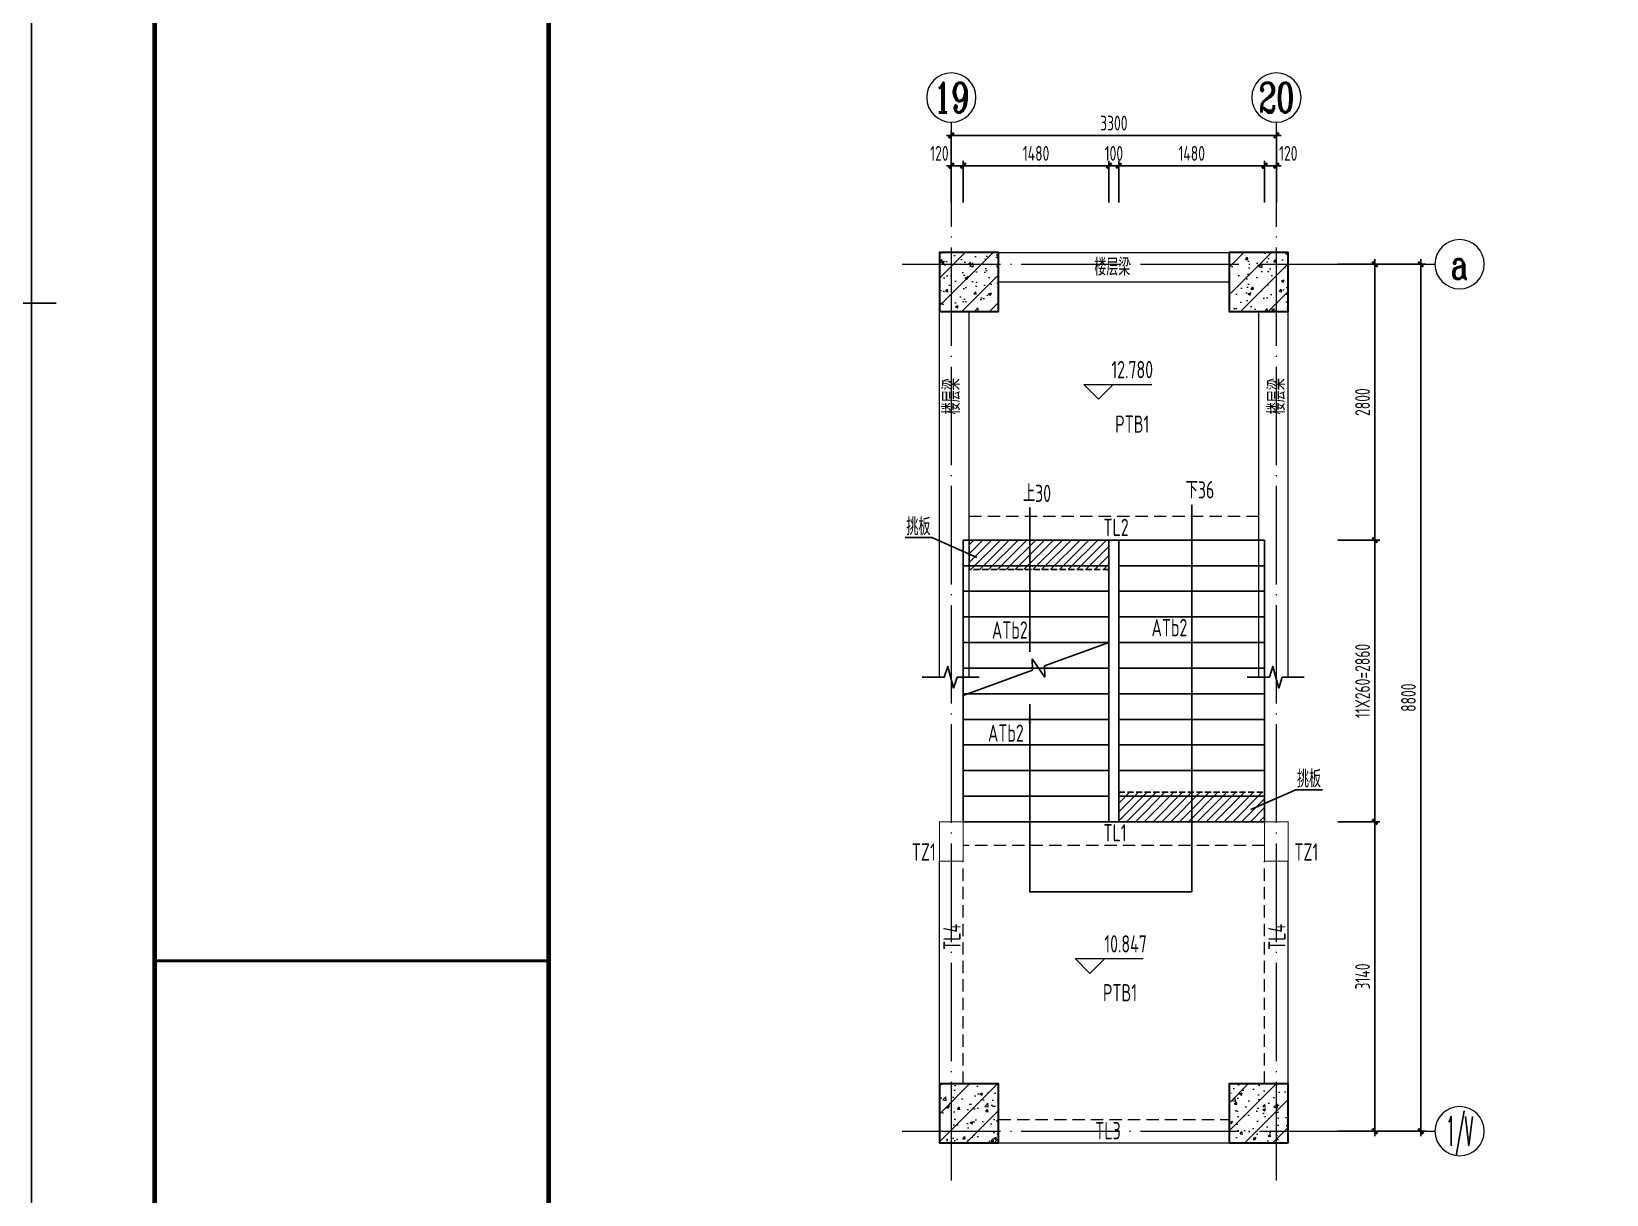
# Model space of a CAD drawing. Extents: x 56246 to 893198, y -950445 to -423535.
# Drawn here: x 308863 to 324852, y -490226 to -478421 of the extents above; entities that cross this region are included whole.
import ezdxf
from ezdxf.enums import TextEntityAlignment as Align

# ---------------------------------------------------------------- set-up
doc = ezdxf.new("R2010")
doc.units = 0
doc.header["$LTSCALE"] = 500
for name, pattern in [('CONTINOUS', [0]), ('DASH', [0.35, 0.25, -0.1]), ('DOTE', [2.42, 2, -0.2, 0.02, -0.2]), ('HIDDEN', [0.375, 0.25, -0.125])]:
    doc.linetypes.add(name, pattern=pattern)
for name, color, linetype, lineweight in [('0S-板-上层柱线', 6, 'Continuous', 18), ('0S-柱-线', 50, 'Continuous', 30), ('0S-梁-不可见', 4, 'HIDDEN', 18), ('0S-梁-线', 5, 'Continuous', 18), ('0S-楼梯-文字', 4, 'Continuous', 20), ('0S-轴线', 1, 'DOTE', 13), ('0S-轴线尺寸', 6, 'CONTINOUS', 18), ('0S-轴线编号', 6, 'CONTINOUS', 18), ('上层柱线', 6, 'Continuous', 18)]:
    doc.layers.add(name, color=color, linetype=linetype, lineweight=lineweight)
for name, color, linetype in [('PUB_DIM', 3, 'Continuous'), ('STAIR', 4, 'Continuous'), ('T-TK', 157, 'Continuous'), ('TEXT_LT', 90, 'Continuous'), ('THIN', 7, 'Continuous'), ('照明平面标注层', 111, 'Continuous')]:
    doc.layers.add(name, color=color, linetype=linetype)
doc.styles.add('TSSD_Axis', font='complex.shx', dxfattribs={"width": 0.7, "bigfont": 'hztxt.shx'})
doc.styles.add('TSSD_DIMENSION', font='tssdeng.shx', dxfattribs={"width": 0.7, "bigfont": 'Hztxt.shx'})
doc.styles.add('TSSD_Rein', font='Tssdeng.shx', dxfattribs={"width": 0.7, "bigfont": 'hztxt.shx'})
doc.dimstyles.new('TSSD_50_50', dxfattribs={"dimtxt": 150, "dimasz": 50, "dimexe": 50, "dimexo": 125, "dimgap": 50, "dimtad": 1, "dimdec": 0, "dimzin": 0, "dimdsep": 46, "dimtxsty": 'TSSD_DIMENSION', "dimblk": 'ARCHTICK', "dimblk1": 'ARCHTICK', "dimblk2": 'ARCHTICK', "dimcen": 0, "dimdle": 50, "dimclrt": 7, "dimadec": 0, "dimazin": 0, "dimtfac": 1, "dimtdec": 0, "dimtix": 1, "dimtmove": 2, "dimatfit": 3, "dimfxl": 1, "dimtolj": 1, "dimtzin": 0, "dimarcsym": 0})
pattern_1 = [(45, (-131339.5, -38258.82), (-141.421356, 141.421356), []), (50, (-131339.5, -38258.82), (286.90407, -25.10085), [30, -330]), (355, (-131339.5, -38258.82), (-55.50053, 300.87685), [24, -264]), (100.4514, (-131315.6, -38260.9), (231.40375, 275.77582), [25.49608, -280.45684]), (46.1842, (-131339.5, -38178.82), (426.89642, -66.2076), [45, -495]), (96.6356, (-131303.93, -38184.34), (373.86508, 389.64715), [38.24412, -420.6852]), (351.1842, (-131339.5, -38178.8), (373.86478, 389.64744), [36, -396]), (21, (-131299.5, -38198.82), (238.76282, -161.04756), [30, -330]), (326, (-131299.5, -38198.82), (97.32613, 290.06002), [24, -264]), (71.4514, (-131279.6, -38212.24), (336.08905, 129.0122), [25.49608, -280.45684]), (37.5, (-131339.51, -38258.82), (4.863942, 133.157542), [2, -260.8, 2, -268, 2, -265]), (7.5, (-131339.51, -38258.82), (105.227815, 157.764685), [2, -152.8, 2, -254.8, 2, -101]), (327.5, (-131428.71, -38258.82), (213.528974, -9.021949), [2, -100, 2, -312, 2, -414]), (317.5, (-131468.7, -38258.82), (233.27447, 40.041993), [2, -130, 2, -207.2, 2, -294])]

# ---------------------------------------------------------------- blocks, each defined once
blk = doc.blocks.new('A0-DWF')
at = {"layer": 'T-TK'}
for p, q in [((0, -84100), (0, 0)), ((118900, -84100), (118900, 0)), ((500, -42050), (0, -42050)), ((118900, -42050), (118400, -42050))]:
    blk.add_line(p, q, dxfattribs=at)
for points, const_width in [([(2500, -83100), (117900, -83100), (117900, -1000), (2500, -1000)], 100), ([(10500, -83100), (2500, -83100), (2500, -21700), (10500, -21700)], 100), ([(2500, -83100), (10500, -83100), (10500, -55400), (2500, -55400)], 60)]:
    blk.add_lwpolyline(points, close=True, dxfattribs=dict(at, const_width=const_width))
blk = doc.blocks.new('ts_axno')
at = {"color": 0, "linetype": 'ByBlock', "lineweight": -2}
blk.add_circle((0, 0), 0.5, dxfattribs=at)
at = {"color": 0, "linetype": 'ByBlock', "lineweight": -2, "style": 'TSSD_Axis', "width": 0.7}
blk.add_attdef('A', text='', height=0.6, dxfattribs=at).set_placement((0, 0), align=Align.MIDDLE_CENTER)
blk = doc.blocks.new('_ArchTick')
at = {"color": 0, "linetype": 'ByBlock', "const_width": 0.5}
blk.add_lwpolyline([(-0.53, -0.53), (0.53, 0.53)], dxfattribs=at)
blk = doc.blocks.new('*D524')
at = {"layer": '0S-轴线尺寸', "color": 0, "lineweight": -2, "transparency": 16777216}
for p, q in [((318151, -479476), (321551, -479476)), ((318201, -480158), (318201, -479426)), ((321501, -480158), (321501, -479426))]:
    blk.add_line(p, q, dxfattribs=at)
at = {"layer": 'Defpoints', "color": 0, "transparency": 16777216}
for p in [(321501, -479476), (318201, -480283), (321501, -480283)]:
    blk.add_point(p, dxfattribs=at)
at = {"layer": '0S-轴线尺寸', "color": 0, "lineweight": -2, "transparency": 16777216, "xscale": 50, "yscale": 50, "zscale": 50, "rotation": 180}
blk.add_blockref('_ArchTick', (318201, -479476), dxfattribs=at)
at = {"layer": '0S-轴线尺寸', "color": 0, "lineweight": -2, "transparency": 16777216, "xscale": 50, "yscale": 50, "zscale": 50}
blk.add_blockref('_ArchTick', (321501, -479476), dxfattribs=at)
at = {"layer": '0S-轴线尺寸', "color": 7, "transparency": 16777216, "insert": (319851, -479351), "char_height": 150, "attachment_point": 5, "style": 'TSSD_DIMENSION'}
blk.add_mtext('\\A1;3300', dxfattribs=at)
blk = doc.blocks.new('*D525')
at = {"layer": '0S-轴线尺寸', "color": 0, "lineweight": -2, "transparency": 16777216}
for p, q in [((322126, -480783), (323017, -480783)), ((322967, -489633), (322967, -480733)), ((322126, -489583), (323017, -489583))]:
    blk.add_line(p, q, dxfattribs=at)
at = {"layer": 'Defpoints', "color": 0, "transparency": 16777216}
for p in [(322001, -480783), (322967, -480783), (322001, -489583)]:
    blk.add_point(p, dxfattribs=at)
at = {"layer": '0S-轴线尺寸', "color": 0, "lineweight": -2, "transparency": 16777216, "xscale": 50, "yscale": 50, "zscale": 50}
for p, rotation in [((322967, -480783), 90), ((322967, -489583), 270)]:
    blk.add_blockref('_ArchTick', p, dxfattribs=dict(at, rotation=rotation))
at = {"layer": '0S-轴线尺寸', "color": 7, "transparency": 16777216, "insert": (322842, -485183), "char_height": 150, "attachment_point": 5, "rotation": 90, "style": 'TSSD_DIMENSION'}
blk.add_mtext('\\A1;8800', dxfattribs=at)
blk = doc.blocks.new('*D526')
at = {"layer": '0S-轴线尺寸', "color": 0, "lineweight": -2, "transparency": 16777216}
for p, q in [((319851.39777, -479783.27332), (318271.39777, -479783.27332)), ((318321.39777, -480158.27332), (318321.39777, -479733.27332)), ((319801.39777, -480158.27332), (319801.39777, -479733.27332))]:
    blk.add_line(p, q, dxfattribs=at)
at = {"layer": 'Defpoints', "color": 0, "transparency": 16777216}
for p in [(318321.39777, -479783.27332), (318321.39777, -480283.27332), (319801.39777, -480283.27332)]:
    blk.add_point(p, dxfattribs=at)
at = {"layer": '0S-轴线尺寸', "color": 0, "lineweight": -2, "transparency": 16777216, "xscale": 50, "yscale": 50, "zscale": 50, "rotation": 180}
blk.add_blockref('_ArchTick', (318321.39777, -479783.27332), dxfattribs=at)
at = {"layer": '0S-轴线尺寸', "color": 0, "lineweight": -2, "transparency": 16777216, "xscale": 50, "yscale": 50, "zscale": 50}
blk.add_blockref('_ArchTick', (319801.39777, -479783.27332), dxfattribs=at)
at = {"layer": '0S-轴线尺寸', "color": 7, "transparency": 16777216, "insert": (319061.39777, -479658.27332), "char_height": 150, "attachment_point": 5, "style": 'TSSD_DIMENSION'}
blk.add_mtext('\\A1;1480', dxfattribs=at)
blk = doc.blocks.new('*D527')
at = {"layer": '0S-轴线尺寸', "color": 0, "lineweight": -2, "transparency": 16777216}
for p, q in [((318371, -479783), (318151, -479783)), ((318201, -480158), (318201, -479733)), ((318321, -480158), (318321, -479733))]:
    blk.add_line(p, q, dxfattribs=at)
at = {"layer": 'Defpoints', "color": 0, "transparency": 16777216}
for p in [(318201, -479783), (318201, -480283), (318321, -480283)]:
    blk.add_point(p, dxfattribs=at)
at = {"layer": '0S-轴线尺寸', "color": 0, "lineweight": -2, "transparency": 16777216, "xscale": 50, "yscale": 50, "zscale": 50, "rotation": 180}
blk.add_blockref('_ArchTick', (318201, -479783), dxfattribs=at)
at = {"layer": '0S-轴线尺寸', "color": 0, "lineweight": -2, "transparency": 16777216, "xscale": 50, "yscale": 50, "zscale": 50}
blk.add_blockref('_ArchTick', (318321, -479783), dxfattribs=at)
at = {"layer": '0S-轴线尺寸', "color": 7, "transparency": 16777216, "insert": (318080, -479658), "char_height": 150, "attachment_point": 5, "style": 'TSSD_DIMENSION'}
blk.add_mtext('\\A1;120', dxfattribs=at)
blk = doc.blocks.new('_ARROW')
blk.add_solid([(0, 0), (-1, 0.1), (-1, -0.1)])
blk = doc.blocks.new('*D528')
at = {"layer": '0S-轴线尺寸', "color": 0, "lineweight": -2, "transparency": 16777216}
for p, q in [((322126.39777, -480783.27332), (322551.39777, -480783.27332)), ((322501.39777, -480733.27332), (322501.39777, -483633.27332)), ((322126.39777, -483583.27332), (322551.39777, -483583.27332))]:
    blk.add_line(p, q, dxfattribs=at)
at = {"layer": 'Defpoints', "color": 0, "transparency": 16777216}
for p in [(322001.39777, -480783.27332), (322001.39777, -483583.27332), (322501.39777, -483583.27332)]:
    blk.add_point(p, dxfattribs=at)
at = {"layer": '0S-轴线尺寸', "color": 0, "lineweight": -2, "transparency": 16777216, "xscale": 50, "yscale": 50, "zscale": 50}
for p, rotation in [((322501.39777, -480783.27332), 90), ((322501.39777, -483583.27332), 270)]:
    blk.add_blockref('_ArchTick', p, dxfattribs=dict(at, rotation=rotation))
at = {"layer": '0S-轴线尺寸', "color": 7, "transparency": 16777216, "insert": (322376.39777, -482183.27332), "char_height": 150, "attachment_point": 5, "rotation": 90, "style": 'TSSD_DIMENSION'}
blk.add_mtext('\\A1;2800', dxfattribs=at)
blk = doc.blocks.new('*D529')
at = {"layer": '0S-轴线尺寸', "color": 0, "lineweight": -2, "transparency": 16777216}
for p, q in [((319801.39777, -479783.27332), (319751.39777, -479783.27332)), ((319801.39777, -480158.27332), (319801.39777, -479733.27332)), ((319901.39777, -479783.27332), (319801.39777, -479783.27332)), ((319901.39777, -480158.27332), (319901.39777, -479733.27332)), ((319901.39777, -479783.27332), (319951.39777, -479783.27332))]:
    blk.add_line(p, q, dxfattribs=at)
at = {"layer": 'Defpoints', "color": 0, "transparency": 16777216}
for p in [(319801.39777, -479783.27332), (319801.39777, -480283.27332), (319901.39777, -480283.27332)]:
    blk.add_point(p, dxfattribs=at)
at = {"layer": '0S-轴线尺寸', "color": 0, "lineweight": -2, "transparency": 16777216, "xscale": 50, "yscale": 50, "zscale": 50}
blk.add_blockref('_ArchTick', (319801.39777, -479783.27332), dxfattribs=at)
at = {"layer": '0S-轴线尺寸', "color": 0, "lineweight": -2, "transparency": 16777216, "xscale": 50, "yscale": 50, "zscale": 50, "rotation": 180}
blk.add_blockref('_ArchTick', (319901.39777, -479783.27332), dxfattribs=at)
at = {"layer": '0S-轴线尺寸', "color": 7, "transparency": 16777216, "insert": (319851.39777, -479658.27332), "char_height": 150, "attachment_point": 5, "style": 'TSSD_DIMENSION'}
blk.add_mtext('\\A1;100', dxfattribs=at)
blk = doc.blocks.new('*D530')
at = {"layer": '0S-轴线尺寸', "color": 0, "lineweight": -2, "transparency": 16777216}
for p, q in [((321431.39777, -479783.27332), (319851.39777, -479783.27332)), ((319901.39777, -480158.27332), (319901.39777, -479733.27332)), ((321381.39777, -480158.27332), (321381.39777, -479733.27332))]:
    blk.add_line(p, q, dxfattribs=at)
at = {"layer": 'Defpoints', "color": 0, "transparency": 16777216}
for p in [(319901.39777, -479783.27332), (319901.39777, -480283.27332), (321381.39777, -480283.27332)]:
    blk.add_point(p, dxfattribs=at)
at = {"layer": '0S-轴线尺寸', "color": 0, "lineweight": -2, "transparency": 16777216, "xscale": 50, "yscale": 50, "zscale": 50, "rotation": 180}
blk.add_blockref('_ArchTick', (319901.39777, -479783.27332), dxfattribs=at)
at = {"layer": '0S-轴线尺寸', "color": 0, "lineweight": -2, "transparency": 16777216, "xscale": 50, "yscale": 50, "zscale": 50}
blk.add_blockref('_ArchTick', (321381.39777, -479783.27332), dxfattribs=at)
at = {"layer": '0S-轴线尺寸', "color": 7, "transparency": 16777216, "insert": (320641.39777, -479658.27332), "char_height": 150, "attachment_point": 5, "style": 'TSSD_DIMENSION'}
blk.add_mtext('\\A1;1480', dxfattribs=at)
blk = doc.blocks.new('*D531')
at = {"layer": '0S-轴线尺寸', "color": 0, "lineweight": -2, "transparency": 16777216}
for p, q in [((321551, -479783), (321331, -479783)), ((321381, -480158), (321381, -479733)), ((321501, -480158), (321501, -479733))]:
    blk.add_line(p, q, dxfattribs=at)
at = {"layer": 'Defpoints', "color": 0, "transparency": 16777216}
for p in [(321381, -479783), (321381, -480283), (321501, -480283)]:
    blk.add_point(p, dxfattribs=at)
at = {"layer": '0S-轴线尺寸', "color": 0, "lineweight": -2, "transparency": 16777216, "xscale": 50, "yscale": 50, "zscale": 50, "rotation": 180}
blk.add_blockref('_ArchTick', (321381, -479783), dxfattribs=at)
at = {"layer": '0S-轴线尺寸', "color": 0, "lineweight": -2, "transparency": 16777216, "xscale": 50, "yscale": 50, "zscale": 50}
blk.add_blockref('_ArchTick', (321501, -479783), dxfattribs=at)
at = {"layer": '0S-轴线尺寸', "color": 7, "transparency": 16777216, "insert": (321622, -479658), "char_height": 150, "attachment_point": 5, "style": 'TSSD_DIMENSION'}
blk.add_mtext('\\A1;120', dxfattribs=at)
blk = doc.blocks.new('*D532')
at = {"layer": '0S-轴线尺寸', "color": 0, "lineweight": -2, "transparency": 16777216}
for p, q in [((322126, -486443), (322551, -486443)), ((322501, -486393), (322501, -489633)), ((322126, -489583), (322551, -489583))]:
    blk.add_line(p, q, dxfattribs=at)
at = {"layer": 'Defpoints', "color": 0, "transparency": 16777216}
for p in [(322001, -486443), (322001, -489583), (322501, -489583)]:
    blk.add_point(p, dxfattribs=at)
at = {"layer": '0S-轴线尺寸', "color": 0, "lineweight": -2, "transparency": 16777216, "xscale": 50, "yscale": 50, "zscale": 50}
for p, rotation in [((322501, -486443), 90), ((322501, -489583), 270)]:
    blk.add_blockref('_ArchTick', p, dxfattribs=dict(at, rotation=rotation))
at = {"layer": '0S-轴线尺寸', "color": 7, "transparency": 16777216, "insert": (322376, -488013), "char_height": 150, "attachment_point": 5, "rotation": 90, "style": 'TSSD_DIMENSION'}
blk.add_mtext('\\A1;3140', dxfattribs=at)
blk = doc.blocks.new('*D533')
at = {"layer": '0S-轴线尺寸', "color": 0, "lineweight": -2, "transparency": 16777216}
for p, q in [((322126, -483583), (322551, -483583)), ((322501, -483533), (322501, -486493)), ((322126, -486443), (322551, -486443))]:
    blk.add_line(p, q, dxfattribs=at)
at = {"layer": 'Defpoints', "color": 0, "transparency": 16777216}
for p in [(322001, -483583), (322001, -486443), (322501, -486443)]:
    blk.add_point(p, dxfattribs=at)
at = {"layer": '0S-轴线尺寸', "color": 0, "lineweight": -2, "transparency": 16777216, "xscale": 50, "yscale": 50, "zscale": 50}
for p, rotation in [((322501, -483583), 90), ((322501, -486443), 270)]:
    blk.add_blockref('_ArchTick', p, dxfattribs=dict(at, rotation=rotation))
at = {"layer": '0S-轴线尺寸', "color": 7, "transparency": 16777216, "insert": (322376, -485013), "char_height": 150, "attachment_point": 5, "rotation": 90, "style": 'TSSD_DIMENSION'}
blk.add_mtext('\\A1;11X260=2860', dxfattribs=at)

msp = doc.modelspace()

# ---------------------------------------------------------------- hatches: boundary and pattern name
h = msp.add_hatch()
h.set_pattern_fill('ANSI31', color=256, scale=20)
h.set_pattern_definition([(45, (-1471.735, -13492.256), (-44.9012806, 44.9012806), [])])
h.paths.add_polyline_path([(319801.3978, -483883.2733), (318381.3978, -483883.2733), (318381.3978, -483583.2733), (319801.3978, -483583.2733)])
h = msp.add_hatch()
h.set_pattern_fill('ANSI31', color=256, scale=20)
h.set_pattern_definition([(45, (108.265, -16052.256), (-44.9012806, 44.9012806), [])])
h.paths.add_polyline_path([(321381.3978, -486443.2733), (319901.3978, -486443.2733), (319901.3978, -486143.2733), (321381.3978, -486143.2733)])
at = {"layer": '上层柱线'}
h = msp.add_hatch(dxfattribs=at)
h.set_pattern_fill('钢筋混凝土', color=256, scale=40, pattern_type=2)
h.set_pattern_definition(pattern_1)
h.paths.add_polyline_path([(318681.3978, -481263.2733), (318681.3978, -480663.2733), (318081.3978, -480663.2733), (318081.3978, -481263.2733)])
h = msp.add_hatch(dxfattribs=at)
h.set_pattern_fill('钢筋混凝土', color=256, scale=40, pattern_type=2)
h.set_pattern_definition(pattern_1)
h.paths.add_polyline_path([(321621.3978, -481263.2733), (321621.3978, -480663.2733), (321021.3978, -480663.2733), (321021.3978, -481263.2733)])
h = msp.add_hatch(dxfattribs=at)
h.set_pattern_fill('钢筋混凝土', color=256, scale=40, pattern_type=2)
h.set_pattern_definition(pattern_1)
h.paths.add_polyline_path([(318681.3978, -489703.2733), (318681.3978, -489103.2733), (318081.3978, -489103.2733), (318081.3978, -489703.2733)])
h = msp.add_hatch(dxfattribs=at)
h.set_pattern_fill('钢筋混凝土', color=256, scale=40, pattern_type=2)
h.set_pattern_definition(pattern_1)
h.paths.add_polyline_path([(321621.3978, -489703.2733), (321621.3978, -489103.2733), (321021.3978, -489103.2733), (321021.3978, -489703.2733)])

# ---------------------------------------------------------------- linework, layer by layer
at = {"linetype": 'DASH', "ltscale": 0.5}
for points in [[(319801.3978, -483883.2733), (318381.3978, -483883.2733), (318381.3978, -483583.2733), (319801.3978, -483583.2733)], [(321381.3978, -486443.2733), (319901.3978, -486443.2733), (319901.3978, -486143.2733), (321381.3978, -486143.2733)]]:
    msp.add_lwpolyline(points, close=True, dxfattribs=at)
at = {"layer": '0S-板-上层柱线', "const_width": 10}
for points in [[(318321.3978, -486843.2733), (318081.3978, -486843.2733), (318081.3978, -486443.2733), (318321.3978, -486443.2733)], [(321621.3978, -486843.2733), (321381.3978, -486843.2733), (321381.3978, -486443.2733), (321621.3978, -486443.2733)]]:
    msp.add_lwpolyline(points, close=True, dxfattribs=at)
at = {"layer": '0S-柱-线'}
for points in [[(318681.3978, -481263.2733), (318681.3978, -480663.2733), (318081.3978, -480663.2733), (318081.3978, -481263.2733)], [(321621.3978, -481263.2733), (321621.3978, -480663.2733), (321021.3978, -480663.2733), (321021.3978, -481263.2733)], [(318681.3978, -489703.2733), (318681.3978, -489103.2733), (318081.3978, -489103.2733), (318081.3978, -489703.2733)], [(321621.3978, -489703.2733), (321621.3978, -489103.2733), (321021.3978, -489103.2733), (321021.3978, -489703.2733)]]:
    msp.add_lwpolyline(points, close=True, dxfattribs=at)
at = {"layer": '0S-梁-不可见'}
for p, q in [((321321.3978, -483343.2733), (318381.3978, -483343.2733)), ((321381.3978, -486683.2733), (318321.3978, -486683.2733)), ((318321.3978, -489103.2733), (318321.3978, -486843.2733)), ((321381.3978, -489103.2733), (321381.3978, -486843.2733)), ((318681.3978, -489463.2733), (321021.3978, -489463.2733))]:
    msp.add_line(p, q, dxfattribs=at)
at = {"layer": '0S-梁-线'}
for p, q in [((318681.3978, -480663.2733), (321021.3978, -480663.2733)), ((318681.3978, -480963.2733), (321021.3978, -480963.2733)), ((318081.3978, -484975.4177), (318081.3978, -481263.2733)), ((318381.3978, -484975.4177), (318381.3978, -481263.2733)), ((321321.3978, -484975.4177), (321321.3978, -481263.2733)), ((321621.3978, -484975.4177), (321621.3978, -481263.2733)), ((321321.3978, -483583.2733), (318381.3978, -483583.2733)), ((321381.3978, -486443.2733), (318321.3978, -486443.2733)), ((318081.3978, -489103.2733), (318081.3978, -486843.2733)), ((321621.3978, -489103.2733), (321621.3978, -486843.2733)), ((318681.3978, -489703.2733), (321021.3978, -489703.2733))]:
    msp.add_line(p, q, dxfattribs=at)
at = {"layer": '0S-楼梯-文字'}
for p, q in [((319545.6323, -482002.926), (319845.6323, -482002.926)), ((319695.6323, -482152.926), (319545.6323, -482002.926)), ((319695.6323, -482002.926), (320235.6323, -482002.926)), ((319845.6323, -482002.926), (319695.6323, -482152.926)), ((319458.496, -487831.6382), (319758.496, -487831.6382)), ((319608.496, -487981.6382), (319458.496, -487831.6382)), ((319608.496, -487831.6382), (320148.496, -487831.6382)), ((319758.496, -487831.6382), (319608.496, -487981.6382))]:
    msp.add_line(p, q, dxfattribs=at)
at = {"layer": '0S-轴线'}
for p, q in [((318201.3978, -490083.2733), (318201.3978, -480283.2733)), ((321501.3978, -490083.2733), (321501.3978, -480283.2733)), ((317701.3978, -480783.2733), (322001.3978, -480783.2733)), ((317701.3978, -489583.2733), (322001.3978, -489583.2733))]:
    msp.add_line(p, q, dxfattribs=at)
at = {"layer": '0S-轴线尺寸'}
for p, q in [((318201.3978, -480283.2733), (318201.3978, -479341.6892)), ((321501.3978, -480283.2733), (321501.3978, -479341.6892))]:
    msp.add_line(p, q, dxfattribs=at)
at = {"layer": '0S-轴线编号'}
for p, q in [((322001.3978, -480783.2733), (323111.0637, -480783.2733)), ((322001.3978, -489583.2733), (323111.0637, -489583.2733))]:
    msp.add_line(p, q, dxfattribs=at)
at = {"layer": 'PUB_DIM'}
for points in [[(318996.8537, -485247.8915), (318996.8537, -487155.113), (320641.3978, -487155.113), (320641.3978, -483224.9563)], [(318996.8537, -484718.6597), (318996.8537, -483252.5077)]]:
    msp.add_lwpolyline(points, dxfattribs=at)
at = {"layer": 'STAIR'}
for p, q in [((318321.3978, -483583.2733), (319801.3978, -483583.2733)), ((318321.3978, -483583.2733), (318321.3978, -486443.2733)), ((319801.3978, -483583.2733), (319901.3978, -483583.2733)), ((319801.3978, -486443.2733), (319801.3978, -483583.2733)), ((319901.3978, -483583.2733), (321381.3978, -483583.2733)), ((319901.3978, -486443.2733), (319901.3978, -483583.2733)), ((321381.3978, -483583.2733), (321381.3978, -486443.2733)), ((318321.3978, -483843.2733), (319801.3978, -483843.2733)), ((319901.3978, -483843.2733), (321381.3978, -483843.2733)), ((318321.3978, -484103.2733), (319801.3978, -484103.2733)), ((319901.3978, -484103.2733), (321381.3978, -484103.2733)), ((318321.3978, -484363.2733), (319801.3978, -484363.2733)), ((319901.3978, -484363.2733), (321381.3978, -484363.2733)), ((318321.3978, -484623.2733), (319801.3978, -484623.2733)), ((319147.4843, -484861.06), (319801.3978, -484623.2733)), ((319901.3978, -484623.2733), (321381.3978, -484623.2733)), ((318321.3978, -484883.2733), (319801.3978, -484883.2733)), ((318321.3978, -485161.4551), (319025.3112, -484905.4866)), ((319025.3112, -484905.4866), (319020.6122, -484790.1483)), ((319020.6122, -484790.1483), (319152.1833, -484976.3983)), ((319152.1833, -484976.3983), (319147.4843, -484861.06)), ((319901.3978, -484883.2733), (321381.3978, -484883.2733)), ((318321.3978, -485143.2733), (319801.3978, -485143.2733)), ((319901.3978, -485143.2733), (321381.3978, -485143.2733)), ((318321.3978, -485403.2733), (319801.3978, -485403.2733)), ((319901.3978, -485403.2733), (321381.3978, -485403.2733)), ((318321.3978, -485663.2733), (319801.3978, -485663.2733)), ((319901.3978, -485663.2733), (321381.3978, -485663.2733)), ((318321.3978, -485923.2733), (319801.3978, -485923.2733)), ((319901.3978, -485923.2733), (321381.3978, -485923.2733)), ((318321.3978, -486183.2733), (319801.3978, -486183.2733)), ((319901.3978, -486183.2733), (321381.3978, -486183.2733)), ((318321.3978, -486443.2733), (319801.3978, -486443.2733)), ((319801.3978, -486443.2733), (319901.3978, -486443.2733)), ((319901.3978, -486443.2733), (321381.3978, -486443.2733))]:
    msp.add_line(p, q, dxfattribs=at)
at = {"layer": 'TEXT_LT'}
for points in [[(318459.3297, -483759.7431), (318004.6655, -483557.8803), (317732.7122, -483557.8803)], [(321243.4658, -486319.7431), (321698.1301, -486117.8803), (321970.0834, -486117.8803)]]:
    msp.add_lwpolyline(points, dxfattribs=at)
at = {"layer": 'THIN'}
for points in [[(317904.7751, -484975.4177), (318129.7751, -484975.4177), (318164.7751, -484865.4177), (318224.7751, -485085.4177), (318259.7751, -484975.4177), (318484.7751, -484975.4177)], [(321204.7751, -484975.4177), (321429.7751, -484975.4177), (321464.7751, -484865.4177), (321524.7751, -485085.4177), (321559.7751, -484975.4177), (321784.7751, -484975.4177)]]:
    msp.add_lwpolyline(points, dxfattribs=at)
at = {"layer": '上层柱线'}
for points in [[(318681.3978, -481263.2733), (318681.3978, -480663.2733), (318081.3978, -480663.2733), (318081.3978, -481263.2733)], [(321621.3978, -481263.2733), (321621.3978, -480663.2733), (321021.3978, -480663.2733), (321021.3978, -481263.2733)], [(318681.3978, -489703.2733), (318681.3978, -489103.2733), (318081.3978, -489103.2733), (318081.3978, -489703.2733)], [(321621.3978, -489703.2733), (321621.3978, -489103.2733), (321021.3978, -489103.2733), (321021.3978, -489703.2733)]]:
    msp.add_lwpolyline(points, close=True, dxfattribs=at)

# ---------------------------------------------------------------- block references
at = {"layer": '0S-轴线编号'}
ref = msp.add_blockref('ts_axno', (318201.3978, -479091.6892), dxfattribs=dict(at, xscale=-500, yscale=500, zscale=500, rotation=180))
ref.add_attrib('17', '19', dxfattribs={"height": 300, "style": 'TSSD_Axis', "width": 0.7}).set_placement((318201.3978, -479091.6892), align=Align.MIDDLE_CENTER)
ref = msp.add_blockref('ts_axno', (321501.3978, -479091.6892), dxfattribs=dict(at, xscale=-500, yscale=500, zscale=500, rotation=180))
ref.add_attrib('18', '20', dxfattribs={"height": 300, "style": 'TSSD_Axis', "width": 0.7}).set_placement((321501.3978, -479091.6892), align=Align.MIDDLE_CENTER)
ref = msp.add_blockref('ts_axno', (323361.0637, -480783.2733), dxfattribs=dict(at, xscale=-500, yscale=500, zscale=500))
ref.add_attrib('Y', 'a', dxfattribs={"height": 300, "style": 'TSSD_Axis', "width": 0.7}).set_placement((323361.0637, -480783.2733), align=Align.MIDDLE_CENTER)
ref = msp.add_blockref('ts_axno', (323361.0637, -489583.2733), dxfattribs=dict(at, xscale=-500, yscale=500, zscale=500))
ref.add_attrib('K', '1/V', dxfattribs={"height": 300, "style": 'TSSD_Axis', "width": 0.35}).set_placement((323361.0637, -489583.2733), align=Align.MIDDLE_CENTER)
at = {"layer": 'PUB_DIM', "xscale": 200, "yscale": 200, "zscale": 200}
for p, rotation in [((318996.8537, -484718.6597), 270), ((318996.8537, -485247.8915), 89.99999999999999)]:
    msp.add_blockref('_ARROW', p, dxfattribs=dict(at, rotation=rotation))
at = {"layer": '照明平面标注层', "xscale": 0.5, "yscale": 0.5, "zscale": 0.5}
for p in [(249413.4361, -460154.8059), (308863.4361, -460154.8059)]:
    msp.add_blockref('A0-DWF', p, dxfattribs=at)

# ---------------------------------------------------------------- texts
at = {"layer": '0S-楼梯-文字', "style": 'TSSD_Rein', "width": 0.7}
for s, p in [('楼层梁', (319652.0716, -480898.629)), ('上30', (318929.5055, -483196.471)), ('下36', (320581.7624, -483161.0141)), ('TL2', (319745.7109, -483541.8872)), ('TL1', (319745.7109, -486641.8872)), ('TZ1', (317800.2915, -486837.4648)), ('TZ1', (321683.6695, -486837.4648)), ('TL3', (319662.3738, -489665.6074))]:
    msp.add_text(s, height=175, dxfattribs=at).set_placement(p)
for s, p in [('12.780', (320038.0528, -481852.926)), ('PTB1', (320038.0528, -482406.2438)), ('10.847', (319970.201, -487681.6382)), ('PTB1', (319913.6839, -488177.7918))]:
    msp.add_text(s, height=175, dxfattribs=at).set_placement(p, align=Align.MIDDLE)
for s, p in [('楼层梁', (318289.6952, -482307.232)), ('楼层梁', (321589.6952, -482307.232)), ('TL4', (318295.7626, -487743.2588)), ('TL4', (321593.9103, -487743.2588))]:
    msp.add_text(s, height=175, rotation=90, dxfattribs=at).set_placement(p)
at = {"layer": 'TEXT_LT', "style": 'TSSD_Rein', "width": 0.7}
for rotation, p in [(0.00000003, (317744.4615, -483534.0731, 33.9)), (359.99999997, (321709.4758, -486094.0731, 33.9))]:
    msp.add_text('挑板', height=175, rotation=rotation, dxfattribs=at).set_placement(p)
for p in [(318613.611, -484584.2533), (320234.0867, -484559.2533), (318573.4293, -485630.4149)]:
    msp.add_text('ATb2', height=175, dxfattribs=at).set_placement(p)

# ---------------------------------------------------------------- dimensions: what is measured, and where the dimension line sits
at = {"layer": '0S-轴线尺寸'}
for base, p1, p2, angle, picture, middle in [((321501.3978, -479475.9036), (318201.3978, -480283.2733), (321501.3978, -480283.2733), 180, '*D524', (319851.3978, -479350.9036)), ((322966.8792, -480783.2733), (322001.3978, -489583.2733), (322001.3978, -480783.2733), 90, '*D525', (322841.8792, -485183.2733))]:
    dim = msp.add_linear_dim(base=base, p1=p1, p2=p2, angle=angle, dimstyle='TSSD_50_50', dxfattribs=at)
    dim.commit()
    dim.dimension.update_dxf_attribs({"geometry": picture, "text_midpoint": middle})
for base, p1, p2, picture, middle in [((318201.3978, -479783.2733), (318321.3978, -480283.2733), (318201.3978, -480283.2733), '*D527', (318080.4362, -479658.2733)), ((321381.3978, -479783.2733), (321501.3978, -480283.2733), (321381.3978, -480283.2733), '*D531', (321622.3593, -479658.2733))]:
    dim = msp.add_linear_dim(base=base, p1=p1, p2=p2, angle=180, dimstyle='TSSD_50_50', dxfattribs=at)
    dim.commit()
    dim.dimension.update_dxf_attribs({"geometry": picture, "text_midpoint": middle, "dimtype": 161})
for p1, p2, distance, picture, middle in [((319801.3978, -480283.2733), (318321.3978, -480283.2733), -500, '*D526', (319061.3978, -479658.2733)), ((319901.3978, -480283.2733), (319801.3978, -480283.2733), -500, '*D529', (319851.3978, -479658.2733)), ((321381.3978, -480283.2733), (319901.3978, -480283.2733), -500, '*D530', (320641.3978, -479658.2733)), ((322001.3978, -480783.2733), (322001.3978, -483583.2733), 500, '*D528', (322376.3978, -482183.2733)), ((322001.3978, -486443.2732), (322001.3978, -489583.2733), 500, '*D532', (322376.3978, -488013.2733))]:
    dim = msp.add_aligned_dim(p1=p1, p2=p2, distance=distance, dimstyle='TSSD_50_50', dxfattribs=at)
    dim.commit()
    dim.dimension.update_dxf_attribs({"geometry": picture, "text_midpoint": middle})
dim = msp.add_aligned_dim(p1=(322001.3978, -483583.2733), p2=(322001.3978, -486443.2732), distance=500, text='11X260=<>', dimstyle='TSSD_50_50', dxfattribs=at)
dim.commit()
dim.dimension.update_dxf_attribs({"geometry": '*D533', "text_midpoint": (322376.3978, -485013.2733)})

doc.saveas('drawing.dxf')
